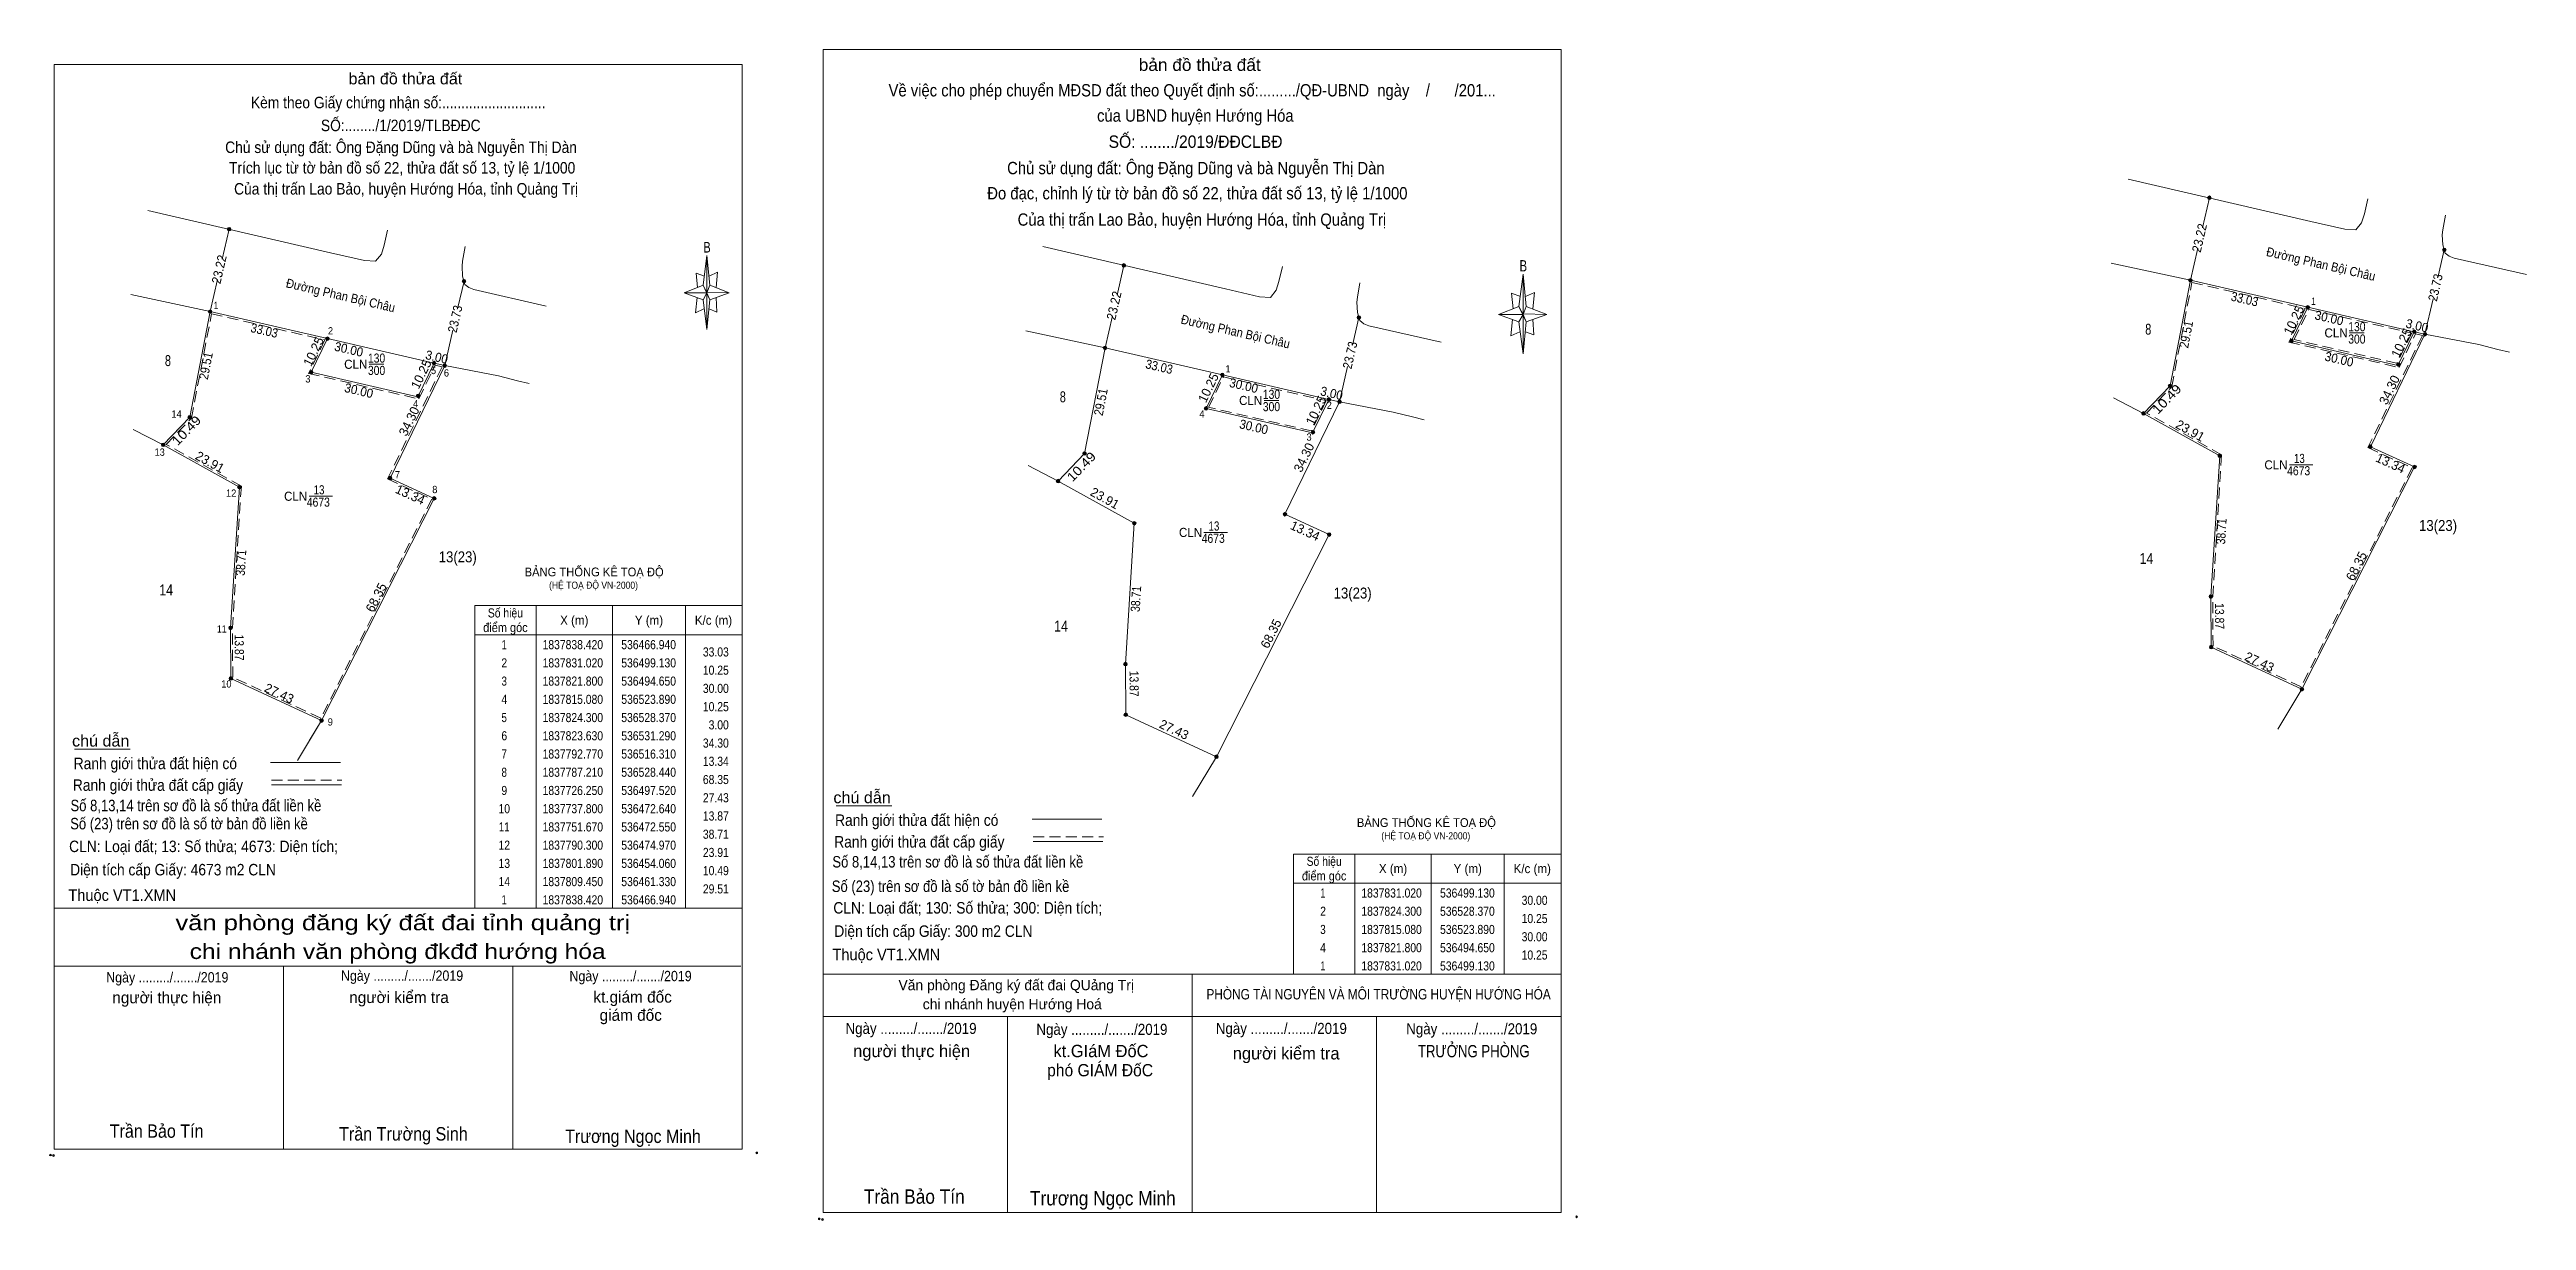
# Model space of a CAD drawing. Header units: metres. Extents: x 535879 to 536559, y 1837581 to 1837902.
import ezdxf
from ezdxf.enums import TextEntityAlignment as Align

# ---------------------------------------------------------------- set-up
doc = ezdxf.new("R2010")
doc.units = ezdxf.units.M
doc.header["$PDMODE"] = 32
doc.header["$PDSIZE"] = 0.5
doc.linetypes.add('MEDIUM_DASHED', pattern=[4.5, 3, -1.5])
for name, color, linetype, lineweight in [('1', 7, 'MEDIUM_DASHED', 13), ('10', 7, 'Continuous', 13), ('13', 7, 'Continuous', 13), ('17', 7, 'Continuous', 13), ('2', 7, 'Continuous', 13), ('23', 7, 'Continuous', 13), ('36', 7, 'Continuous', 13), ('5', 7, 'Continuous', 13), ('6', 7, 'Continuous', 13), ('63', 7, 'Continuous', 13)]:
    doc.layers.add(name, color=color, linetype=linetype, lineweight=lineweight)

msp = doc.modelspace()

# ---------------------------------------------------------------- hatches: boundary and pattern name
at = {"layer": '10'}
for points in [[(536499.63, 1837831.02, 1), (536498.63, 1837831.02, 1)], [(535956.238, 1837822.418, 1), (535955.238, 1837822.418, 1)], [(536495.15, 1837821.8, 1), (536494.15, 1837821.8, 1)], [(536528.87, 1837824.3, 1), (536527.87, 1837824.3, 1)], [(535985.478, 1837815.698, 1), (535984.478, 1837815.698, 1)], [(536524.5, 1837815.3, 1), (536523.5, 1837815.3, 1)], [(535951.758, 1837813.198, 1), (535950.758, 1837813.198, 1)], [(536201.79, 1837812.48, 1), (536200.79, 1837812.48, 1)], [(535981.108, 1837806.698, 1), (535980.108, 1837806.698, 1)], [(536197.31, 1837803.26, 1), (536196.31, 1837803.26, 1)], [(536231.03, 1837805.76, 1), (536230.03, 1837805.76, 1)], [(536226.66, 1837796.76, 1), (536225.66, 1837796.76, 1)]]:
    msp.add_hatch(color=256, dxfattribs=at).paths.add_polyline_path(points)
at = {"layer": '13'}
for points in [[(536472.63, 1837861.05, 1), (536471.63, 1837861.05, 1)], [(535929.238, 1837852.448, 1), (535928.238, 1837852.448, 1)], [(536174.79, 1837842.51, 1), (536173.79, 1837842.51, 1)], [(536537.1, 1837846.76, 1), (536536.1, 1837846.76, 1)], [(535993.708, 1837838.158, 1), (535992.708, 1837838.158, 1)], [(536467.44, 1837838.42, 1), (536466.44, 1837838.42, 1)], [(535924.048, 1837829.818, 1), (535923.048, 1837829.818, 1)], [(536239.26, 1837828.22, 1), (536238.26, 1837828.22, 1)], [(536531.79, 1837823.63, 1), (536530.79, 1837823.63, 1)], [(535988.398, 1837815.028, 1), (535987.398, 1837815.028, 1)], [(536169.6, 1837819.88, 1), (536168.6, 1837819.88, 1)], [(536461.83, 1837809.45, 1), (536460.83, 1837809.45, 1)], [(535918.438, 1837800.848, 1), (535917.438, 1837800.848, 1)], [(536233.95, 1837805.09, 1), (536232.95, 1837805.09, 1)], [(536454.56, 1837801.89, 1), (536453.56, 1837801.89, 1)], [(535911.168, 1837793.288, 1), (535910.168, 1837793.288, 1)], [(536163.99, 1837790.91, 1), (536162.99, 1837790.91, 1)], [(536475.47, 1837790.3, 1), (536474.47, 1837790.3, 1)], [(536516.81, 1837792.77, 1), (536515.81, 1837792.77, 1)], [(536528.94, 1837787.21, 1), (536527.94, 1837787.21, 1)], [(535932.078, 1837781.698, 1), (535931.078, 1837781.698, 1)], [(535973.418, 1837784.168, 1), (535972.418, 1837784.168, 1)], [(536156.72, 1837783.35, 1), (536155.72, 1837783.35, 1)], [(535985.548, 1837778.608, 1), (535984.548, 1837778.608, 1)], [(536218.97, 1837774.23, 1), (536217.97, 1837774.23, 1)], [(536177.63, 1837771.76, 1), (536176.63, 1837771.76, 1)], [(536231.1, 1837768.67, 1), (536230.1, 1837768.67, 1)], [(536473.05, 1837751.67, 1), (536472.05, 1837751.67, 1)], [(535929.658, 1837743.068, 1), (535928.658, 1837743.068, 1)], [(536175.21, 1837733.13, 1), (536174.21, 1837733.13, 1)], [(536473.14, 1837737.8, 1), (536472.14, 1837737.8, 1)], [(535929.748, 1837729.198, 1), (535928.748, 1837729.198, 1)], [(536498.02, 1837726.25, 1), (536497.02, 1837726.25, 1)], [(536175.3, 1837719.26, 1), (536174.3, 1837719.26, 1)], [(535954.628, 1837717.648, 1), (535953.628, 1837717.648, 1)], [(536200.18, 1837707.71, 1), (536199.18, 1837707.71, 1)]]:
    msp.add_hatch(color=256, dxfattribs=at).paths.add_polyline_path(points)

# ---------------------------------------------------------------- linework, layer by layer
at = {"layer": '1'}
for points in [[(536467.33, 1837837.82), (536498.41, 1837830.67), (536493.93, 1837821.45), (536524.17, 1837814.5), (536528.65, 1837823.72), (536530.57, 1837823.28), (536515.64, 1837792.53), (536527.76, 1837786.97), (536497.29, 1837726.91), (536473.14, 1837738.12), (536473.05, 1837751.66), (536475.49, 1837790.58), (536454.87, 1837802.01), (536461.79, 1837809.21)], [(535923.94, 1837829.22), (535955.02, 1837822.07), (535950.54, 1837812.85), (535980.78, 1837805.9), (535985.26, 1837815.12), (535987.18, 1837814.68), (535972.25, 1837783.93), (535984.37, 1837778.37), (535953.9, 1837718.31), (535929.75, 1837729.52), (535929.66, 1837743.06), (535932.1, 1837781.98), (535911.48, 1837793.41), (535918.4, 1837800.61)]]:
    msp.add_lwpolyline(points, close=True, dxfattribs=at)
at = {"layer": '10'}
for p, q in [((536445.18, 1837843.14), (536466.94, 1837838.42)), ((535901.79, 1837834.54), (535923.55, 1837829.82)), ((536499.13, 1837831.02), (536494.65, 1837821.8)), ((535955.74, 1837822.42), (535951.26, 1837813.2)), ((536147.34, 1837824.6), (536169.1, 1837819.88)), ((536528.37, 1837824.3), (536523.89, 1837815.08)), ((536531.29, 1837823.63), (536546.04, 1837820.79)), ((535984.98, 1837815.7), (535980.5, 1837806.48)), ((535987.9, 1837815.03), (536002.65, 1837812.19)), ((536201.29, 1837812.48), (536196.81, 1837803.26)), ((536230.53, 1837805.76), (536226.05, 1837796.54)), ((536233.45, 1837805.09), (536248.2, 1837802.25)), ((536445.83, 1837806.14), (536454.06, 1837801.89)), ((535902.44, 1837797.54), (535910.67, 1837793.29)), ((536147.99, 1837787.6), (536156.22, 1837783.35)), ((536497.52, 1837726.25), (536472.64, 1837737.8)), ((535954.13, 1837717.65), (535929.25, 1837729.2)), ((536497.52, 1837726.25), (536490.91, 1837715.32)), ((536199.68, 1837707.71), (536174.8, 1837719.26)), ((535954.13, 1837717.65), (535947.52, 1837706.72)), ((536199.68, 1837707.71), (536193.07, 1837696.78))]:
    msp.add_line(p, q, dxfattribs=at)
for points in [[(536454.06, 1837801.89), (536461.33, 1837809.45), (536466.94, 1837838.42)], [(535910.67, 1837793.29), (535917.94, 1837800.85), (535923.55, 1837829.82)], [(536531.29, 1837823.63), (536516.31, 1837792.77), (536528.44, 1837787.21), (536497.52, 1837726.25), (536490.91, 1837715.32)], [(536531.29, 1837823.63), (536516.31, 1837792.77), (536528.44, 1837787.21), (536497.52, 1837726.25)], [(535987.9, 1837815.03), (535972.92, 1837784.17), (535985.05, 1837778.61), (535954.13, 1837717.65), (535950.75, 1837712.06)], [(535987.9, 1837815.03), (535972.92, 1837784.17), (535985.05, 1837778.61), (535954.13, 1837717.65)], [(536156.22, 1837783.35), (536163.49, 1837790.91), (536169.1, 1837819.88)], [(536233.45, 1837805.09), (536218.47, 1837774.23), (536230.6, 1837768.67), (536199.68, 1837707.71), (536193.07, 1837696.78)], [(536233.45, 1837805.09), (536218.47, 1837774.23), (536230.6, 1837768.67), (536199.68, 1837707.71)], [(536454.06, 1837801.89), (536474.97, 1837790.3), (536472.55, 1837751.67), (536472.64, 1837737.8)], [(535910.67, 1837793.29), (535931.58, 1837781.7), (535929.16, 1837743.07), (535929.25, 1837729.2)], [(536156.22, 1837783.35), (536177.13, 1837771.76), (536174.71, 1837733.13), (536174.8, 1837719.26)]]:
    msp.add_lwpolyline(points, dxfattribs=at)
for centre in [(536499.13, 1837831.02), (535955.738, 1837822.418), (536494.65, 1837821.8), (536528.37, 1837824.3), (535984.978, 1837815.698), (536524, 1837815.3), (535951.258, 1837813.198), (536201.29, 1837812.48), (535980.608, 1837806.698), (536196.81, 1837803.26), (536230.53, 1837805.76), (536226.16, 1837796.76)]:
    msp.add_circle(centre, 0.5, dxfattribs=at)
at = {"layer": '13'}
for p, q in [((536536.6, 1837846.76), (536534.94, 1837839.52)), ((535993.21, 1837838.16), (535991.55, 1837830.92)), ((536238.76, 1837828.22), (536237.1, 1837820.98)), ((536533.51, 1837833.3), (536531.29, 1837823.63)), ((535990.12, 1837824.7), (535987.9, 1837815.03)), ((536510.58, 1837824), (536514.62, 1837824)), ((535967.19, 1837815.4), (535971.23, 1837815.4)), ((536235.67, 1837814.76), (536233.45, 1837805.09)), ((536212.74, 1837805.46), (536216.78, 1837805.46)), ((536494.09, 1837787.8), (536500.51, 1837787.8)), ((535950.7, 1837779.2), (535957.12, 1837779.2)), ((536196.25, 1837769.26), (536202.67, 1837769.26))]:
    msp.add_line(p, q, dxfattribs=at)
for centre in [(536472.13, 1837861.05), (535928.738, 1837852.448), (536174.29, 1837842.51), (536536.6, 1837846.76), (535993.208, 1837838.158), (536466.94, 1837838.42), (535923.548, 1837829.818), (536238.76, 1837828.22), (536531.29, 1837823.63), (535987.898, 1837815.028), (536169.1, 1837819.88), (536461.33, 1837809.45), (535917.938, 1837800.848), (536233.45, 1837805.09), (536454.06, 1837801.89), (535910.668, 1837793.288), (536163.49, 1837790.91), (536474.97, 1837790.3), (536516.31, 1837792.77), (536528.44, 1837787.21), (535931.578, 1837781.698), (535972.918, 1837784.168), (536156.22, 1837783.35), (535985.048, 1837778.608), (536218.47, 1837774.23), (536177.13, 1837771.76), (536230.6, 1837768.67), (536472.55, 1837751.67), (535929.158, 1837743.068), (536174.71, 1837733.13), (536472.64, 1837737.8), (535929.248, 1837729.198), (536497.52, 1837726.25), (536174.8, 1837719.26), (535954.128, 1837717.648), (536199.68, 1837707.71)]:
    msp.add_circle(centre, 0.5, dxfattribs=at)
at = {"layer": '17'}
for p, q in [((535886.36, 1837709.78), (535901.59, 1837709.78)), ((536095.33, 1837694.24), (536110.56, 1837694.24))]:
    msp.add_line(p, q, dxfattribs=at)
at = {"layer": '2'}
for p, q in [((536237.63, 1837681.05), (536237.63, 1837648.05)), ((536258.63, 1837681.05), (536258.63, 1837648.05)), ((536278.63, 1837681.05), (536278.63, 1837648.05)), ((536220.83, 1837673.05), (536294.23, 1837673.05))]:
    msp.add_line(p, q, dxfattribs=at)
at = {"layer": '2', "linetype": 'MEDIUM_DASHED'}
for points in [[(536499.41, 1837830.44), (536527.65, 1837823.95), (536523.61, 1837815.66), (536495.37, 1837822.15)], [(536201.57, 1837811.9), (536229.81, 1837805.41), (536225.77, 1837797.12), (536197.53, 1837803.61)]]:
    msp.add_lwpolyline(points, close=True, dxfattribs=at)
at = {"layer": '2'}
msp.add_lwpolyline([(536220.83, 1837681.05), (536294.23, 1837681.05), (536294.23, 1837648.05), (536220.83, 1837648.05)], close=True, dxfattribs=at)
at = {"layer": '23'}
for p, q in [((536449.86, 1837866.21), (536500, 1837854.58)), ((535906.47, 1837857.61), (535956.61, 1837845.98)), ((536152.02, 1837847.67), (536202.16, 1837836.04)), ((536445.18, 1837843.14), (536466.94, 1837838.42)), ((535901.79, 1837834.54), (535923.55, 1837829.82)), ((536466.94, 1837838.42), (536499.13, 1837831.02)), ((535923.55, 1837829.82), (535955.74, 1837822.42)), ((536147.34, 1837824.6), (536169.1, 1837819.88)), ((536494.65, 1837821.8), (536523.89, 1837815.08)), ((536531.29, 1837823.63), (536546.04, 1837820.79)), ((535987.9, 1837815.03), (536002.65, 1837812.19)), ((536169.1, 1837819.88), (536201.29, 1837812.48)), ((535951.26, 1837813.2), (535980.5, 1837806.48)), ((536196.81, 1837803.26), (536226.05, 1837796.54)), ((536233.45, 1837805.09), (536248.2, 1837802.25))]:
    msp.add_line(p, q, dxfattribs=at)
for points in [[(536500, 1837854.58), (536509.28, 1837852.43), (536512.32, 1837852.28), (536513.92, 1837854.23), (536514.67, 1837856.62), (536515.61, 1837860.74)], [(536536.89, 1837856.26), (536536.18, 1837852.3), (536536.05, 1837850.94), (536536.21, 1837848.12), (536536.84, 1837845.9), (536537.93, 1837845.06), (536539.33, 1837844.5), (536559.14, 1837839.97)], [(535956.61, 1837845.98), (535965.89, 1837843.83), (535968.93, 1837843.68), (535970.53, 1837845.63), (535971.28, 1837848.02), (535972.22, 1837852.14)], [(535993.5, 1837847.66), (535992.79, 1837843.7), (535992.66, 1837842.34), (535992.82, 1837839.52), (535993.45, 1837837.3), (535994.54, 1837836.46), (535995.94, 1837835.9), (536015.75, 1837831.37)], [(536202.16, 1837836.04), (536211.44, 1837833.89), (536214.48, 1837833.74), (536216.08, 1837835.69), (536216.83, 1837838.08), (536217.77, 1837842.2)], [(536239.05, 1837837.72), (536238.34, 1837833.76), (536238.21, 1837832.4), (536238.37, 1837829.58), (536239, 1837827.36), (536240.09, 1837826.52), (536241.49, 1837825.96), (536261.3, 1837821.43)], [(536499.13, 1837831.02), (536528.37, 1837824.3), (536531.29, 1837823.63)], [(535955.74, 1837822.42), (535984.98, 1837815.7), (535987.9, 1837815.03)], [(536546.04, 1837820.79), (536551.28, 1837819.48), (536554.49, 1837818.73)], [(536002.65, 1837812.19), (536007.89, 1837810.88), (536011.1, 1837810.13)], [(536201.29, 1837812.48), (536230.53, 1837805.76), (536233.45, 1837805.09)], [(536248.2, 1837802.25), (536253.44, 1837800.94), (536256.65, 1837800.19)]]:
    msp.add_lwpolyline(points, dxfattribs=at)
at = {"layer": '36'}
for p, q in [((536472.13, 1837861.05), (536470.25, 1837852.84)), ((535928.74, 1837852.45), (535926.86, 1837844.24)), ((536174.29, 1837842.51), (536172.41, 1837834.3)), ((536468.95, 1837847.2), (536466.94, 1837838.42)), ((535925.56, 1837838.6), (535923.55, 1837829.82)), ((536171.11, 1837828.66), (536169.1, 1837819.88))]:
    msp.add_line(p, q, dxfattribs=at)
at = {"layer": '5'}
for p, q in [((536058.82, 1837837.05), (536059.83, 1837845.24)), ((536058.82, 1837833.09), (536053.57, 1837834.98)), ((536060.66, 1837837.05), (536065.92, 1837834.98)), ((536282.69, 1837831.27), (536283.79, 1837840.07)), ((536060.66, 1837833.09), (536059.83, 1837824.92)), ((536062.57, 1837829.72), (536060.5, 1837830.57)), ((536062.35, 1837833.7), (536062.57, 1837829.72)), ((536282.69, 1837827.02), (536277.09, 1837829.06)), ((536284.67, 1837831.27), (536290.32, 1837829.06)), ((536284.67, 1837827.02), (536283.79, 1837818.26)), ((536286.74, 1837823.42), (536284.51, 1837824.32)), ((536286.49, 1837827.67), (536286.74, 1837823.42)), ((535880.73, 1837666.19), (536069.57, 1837666.19)), ((535880.73, 1837650.24), (536069.14, 1837650.24)), ((535880.73, 1837650.24), (536069.14, 1837650.24)), ((535880.73, 1837650.24), (536069.14, 1837650.24)), ((535943.68, 1837600.1), (535943.68, 1837650.24)), ((536006.62, 1837600.1), (536006.62, 1837650.24)), ((536091.73, 1837648.05), (536294.23, 1837648.05)), ((536192.98, 1837582.67), (536192.98, 1837648.05)), ((536091.73, 1837636.44), (536294.23, 1837636.44)), ((536091.73, 1837636.44), (536293.78, 1837636.44)), ((536091.73, 1837636.44), (536293.78, 1837636.44)), ((536091.73, 1837582.67), (536091.73, 1837636.44)), ((536142.36, 1837582.67), (536142.36, 1837636.44)), ((536243.61, 1837582.67), (536243.61, 1837636.44))]:
    msp.add_line(p, q, dxfattribs=at)
for points in [[(535880.73, 1837897.62), (536069.57, 1837897.62), (536069.57, 1837600.1), (535880.73, 1837600.1)], [(536091.73, 1837901.72), (536294.23, 1837901.72), (536294.23, 1837582.67), (536091.73, 1837582.67)], [(536059.83, 1837845.24), (536060.66, 1837837.05), (536059.83, 1837834.98)], [(536059.83, 1837834.98), (536053.57, 1837834.98), (536058.82, 1837837.05), (536060.66, 1837833.09), (536065.92, 1837834.98), (536059.83, 1837835.18)], [(536059.83, 1837834.98), (536059.83, 1837824.92), (536058.82, 1837833.09)], [(536283.79, 1837840.07), (536284.67, 1837831.27), (536283.79, 1837829.06)], [(536283.79, 1837829.06), (536277.09, 1837829.06), (536282.69, 1837831.27), (536284.67, 1837827.02), (536290.32, 1837829.06), (536283.79, 1837829.27)], [(536283.79, 1837829.06), (536283.79, 1837818.26), (536282.69, 1837827.02)]]:
    msp.add_lwpolyline(points, close=True, dxfattribs=at)
for points in [[(536059.83, 1837834.98), (536058.82, 1837837.05), (536053.57, 1837834.98)], [(536059.22, 1837839.57), (536056.92, 1837840.4), (536057.31, 1837836.44)], [(536059.83, 1837834.98), (536060.66, 1837833.09), (536065.92, 1837834.98)], [(536060.5, 1837839.57), (536062.8, 1837840.63), (536062.35, 1837836.44)], [(536283.14, 1837833.97), (536280.66, 1837834.87), (536281.09, 1837830.62)], [(536284.51, 1837833.97), (536286.96, 1837835.12), (536286.49, 1837830.62)], [(536057.15, 1837833.7), (536056.7, 1837829.49), (536059, 1837830.57)], [(536283.79, 1837829.06), (536282.69, 1837831.27), (536277.09, 1837829.06)], [(536283.79, 1837829.06), (536284.67, 1837827.02), (536290.32, 1837829.06)], [(536280.91, 1837827.67), (536280.44, 1837823.17), (536282.89, 1837824.32)], [(536069.57, 1837600.1), (535880.73, 1837600.1), (535880.73, 1837650.24)], [(536294.23, 1837582.67), (536091.73, 1837582.67), (536091.73, 1837636.44)]]:
    msp.add_lwpolyline(points, dxfattribs=at)
for p in [(535879.72, 1837598.48), (535880.57, 1837598.33), (536090.68, 1837580.94), (536091.58, 1837580.78)]:
    msp.add_point(p, dxfattribs=at)
at = {"layer": '6'}
for p, q in [((535940.09, 1837706.12), (535959.28, 1837706.12)), ((535940.38, 1837700), (535959.55, 1837700)), ((536149.06, 1837690.58), (536168.26, 1837690.58)), ((536149.36, 1837684.46), (536168.52, 1837684.46)), ((536091.73, 1837648.05), (536294.23, 1837648.05))]:
    msp.add_line(p, q, dxfattribs=at)
at = {"layer": '6', "linetype": 'MEDIUM_DASHED'}
for p, q in [((535940.38, 1837701.28), (535959.68, 1837701.28)), ((536149.36, 1837685.74), (536168.66, 1837685.74))]:
    msp.add_line(p, q, dxfattribs=at)
at = {"layer": '6'}
for p in [(536073.53, 1837599.05), (536298.51, 1837581.54)]:
    msp.add_point(p, dxfattribs=at)
at = {"layer": '63'}
for p, q in [((536012.97, 1837749.19), (536012.97, 1837666.19)), ((536033.97, 1837749.19), (536033.97, 1837666.19)), ((536053.97, 1837749.19), (536053.97, 1837666.19)), ((535996.17, 1837741.19), (536069.57, 1837741.19))]:
    msp.add_line(p, q, dxfattribs=at)
msp.add_lwpolyline([(535996.17, 1837749.19), (536069.57, 1837749.19), (536069.57, 1837666.19), (535996.17, 1837666.19)], close=True, dxfattribs=at)

# ---------------------------------------------------------------- texts
at = {"layer": '1', "width": 0.85}
for p in [(536496.63, 1837784.93), (535953.23, 1837776.32), (536198.79, 1837766.39)]:
    msp.add_text('4673', height=2.5, dxfattribs=at).set_placement(p, align=Align.CENTER)
at = {"layer": '1'}
for s, height, width, p in [('BẢNG THỐNG KÊ TOẠ ĐỘ ', 2.413, 0.95, (536009.84, 1837757.21)), ('(HỆ TOẠ ĐỘ VN-2000)', 1.951, 0.9, (536016.54, 1837753.81)), ('BẢNG THỐNG KÊ TOẠ ĐỘ ', 2.413, 0.95, (536238.21, 1837688.46)), ('(HỆ TOẠ ĐỘ VN-2000)', 1.951, 0.9, (536244.91, 1837685.06))]:
    msp.add_text(s, height=height, dxfattribs=dict(at, width=width)).set_placement(p)
at = {"layer": '10', "width": 0.9}
for p in [(536502.463, 1837841.69), (535959.063, 1837833.08), (536204.623, 1837823.15)]:
    msp.add_text('Đường Phan Bội Châu', height=2.5, rotation=346.941, dxfattribs=at).set_placement(p, align=Align.CENTER)
at = {"layer": '13'}
for s, height, width, p in [('8', 3, 0.75, (536455.36, 1837823.51)), ('300', 2.5, 0.85, (536512.605, 1837821.06)), ('130', 2.5, 0.85, (536512.605, 1837824.44)), ('8', 3, 0.75, (535911.96, 1837814.9)), ('300', 2.5, 0.85, (535969.205, 1837812.45)), ('130', 2.5, 0.85, (535969.205, 1837815.83)), ('8', 3, 0.75, (536157.52, 1837804.97)), ('130', 2.5, 0.85, (536214.765, 1837805.9)), ('300', 2.5, 0.85, (536214.765, 1837802.52)), ('13', 2.5, 0.8, (536496.82, 1837788.31)), ('13', 2.5, 0.8, (535953.42, 1837779.7)), ('13', 2.5, 0.8, (536198.98, 1837769.77)), ('13(23)', 3, 0.9, (536534.885, 1837769.67)), ('13(23)', 3, 0.9, (535991.485, 1837761.06)), ('14', 3, 0.85, (536454.87, 1837760.61)), ('14', 3, 0.85, (535911.47, 1837752)), ('13(23)', 3, 0.9, (536237.045, 1837751.13)), ('14', 3, 0.85, (536157.03, 1837742.07))]:
    msp.add_text(s, height=height, dxfattribs=dict(at, width=width)).set_placement(p, align=Align.CENTER)
at = {"layer": '13', "width": 0.95}
for p in [(536510.07, 1837822.75), (535966.67, 1837814.14), (536212.23, 1837804.21), (536493.58, 1837786.55), (535950.18, 1837777.94), (536195.74, 1837768.01)]:
    msp.add_text('CLN', height=2.5, dxfattribs=at).set_placement(p, align=Align.RIGHT)
at = {"layer": '2'}
for s, height, width, p in [(' 1', 2, 0.9, (535925.8, 1837830.52)), (' 1', 2, 0.9, (536501.36, 1837831.68)), (' 2', 2, 0.95, (535957.28, 1837823.56)), (' 5', 2, 0.95, (535985.54, 1837812.69)), (' 1', 2, 0.9, (536203.52, 1837813.14)), (' 3', 2, 0.95, (535951.07, 1837810.39)), (' 6', 2, 0.95, (535989.09, 1837812.02)), (' 14', 2, 0.95, (535915.73, 1837800.72)), (' 4', 2, 0.95, (535980.66, 1837803.59)), (' 4', 2, 0.95, (536196.4, 1837800.76)), (' 2', 2, 0.95, (536231.34, 1837803.16)), (' 3', 2, 0.95, (536225.79, 1837794.42)), (' 13', 2, 0.95, (535911.1, 1837790.29)), (' 12', 2, 0.95, (535930.72, 1837779.04)), (' 7', 2, 0.95, (535975.64, 1837784.1)), (' 8', 2, 0.95, (535985.9, 1837780.04)), (' 11', 2, 0.9, (535928.08, 1837741.78)), (' 10', 2, 0.95, (535929.41, 1837726.71)), (' 9', 2, 0.95, (535957.22, 1837716.28)), ('30.00', 2.5, 0.85, (536290.53, 1837667.1)), ('10.25', 2.5, 0.85, (536290.53, 1837662.1)), ('30.00', 2.5, 0.85, (536290.53, 1837657.1)), ('10.25', 2.5, 0.85, (536290.53, 1837652.1))]:
    msp.add_text(s, height=height, dxfattribs=dict(at, width=width)).set_placement(p, align=Align.RIGHT)
for p in [(536496.441, 1837826.949), (535953.041, 1837818.339), (536525.981, 1837820.729), (535982.581, 1837812.119), (536198.601, 1837808.409), (536228.141, 1837802.189)]:
    msp.add_text('10.25', height=2.5, rotation=64.085, dxfattribs=at).set_placement(p, align=Align.CENTER)
at = {"layer": '2', "width": 0.95}
for p in [(536504.725, 1837826.883), (535961.325, 1837818.273), (536206.885, 1837808.343)]:
    msp.add_text('30.00', height=2.5, rotation=347.057, dxfattribs=at).set_placement(p, align=Align.CENTER)
at = {"layer": '2'}
for s, width, p in [('Số hiệu', 0.85, (536229.23, 1837677.8)), ('X (m)', 0.95, (536248.13, 1837675.8)), ('Y (m)', 0.95, (536268.625, 1837675.8)), ('K/c (m)', 0.95, (536286.33, 1837675.8)), ('điểm góc', 0.9, (536229.23, 1837673.8)), (' 1', 0.75, (536228.525, 1837669.1)), ('1837831.020', 0.85, (536247.73, 1837669.1)), ('536499.130', 0.85, (536268.535, 1837669.1)), (' 2', 0.85, (536228.53, 1837664.1)), ('1837824.300', 0.85, (536247.73, 1837664.1)), ('536528.370', 0.85, (536268.535, 1837664.1)), (' 3', 0.8, (536228.53, 1837659.1)), ('1837815.080', 0.85, (536247.73, 1837659.1)), ('536523.890', 0.85, (536268.535, 1837659.1)), (' 4', 0.85, (536228.525, 1837654.1)), (' 1', 0.75, (536228.525, 1837649.1)), ('1837821.800', 0.85, (536247.73, 1837654.1)), ('1837831.020', 0.85, (536247.73, 1837649.1)), ('536494.650', 0.85, (536268.535, 1837654.1)), ('536499.130', 0.85, (536268.535, 1837649.1))]:
    msp.add_text(s, height=2.5, dxfattribs=dict(at, width=width)).set_placement(p, align=Align.CENTER)
at = {"layer": '5'}
for s, height, width, p in [('bản đồ thửa đất', 3.147, 1.05, (535977.12, 1837892.17)), ('bản đồ thửa đất', 3.375, 1.05, (536195.08, 1837895.86)), ('Kèm theo Giấy chứng nhận số:...........................', 3.147, 0.9, (535975.155, 1837885.62)), ('Về việc cho phép chuyển MĐSD đất theo Quyết định số:........./QĐ-UBND  ngày    /      /201...', 3.375, 0.9, (536193.005, 1837888.86)), ('SỐ:......../1/2019/TLBĐĐC', 3.15, 0.9, (535975.845, 1837879.34)), ('của UBND huyện Hướng Hóa', 3.375, 0.9, (536193.88, 1837881.93)), ('Chủ sử dụng đất: Ông Đặng Dũng và bà Nguyễn Thị Dàn', 3.15, 0.9, (535975.925, 1837873.34)), ('SỐ: ......../2019/ĐĐCLBĐ', 3.38, 0.95, (536193.94, 1837874.76)), ('Trích lục từ tờ bản đồ số 22, thửa đất số 13, tỷ lệ 1/1000 ', 3.15, 0.9, (535976.75, 1837867.71)), ('Chủ sử dụng đất: Ông Đặng Dũng và bà Nguyễn Thị Dàn', 3.38, 0.9, (536194.025, 1837867.53)), ('Của thị trấn Lao Bảo, huyện Hướng Hóa, tỉnh Quảng Trị', 3.15, 0.9, (535977.3, 1837861.95)), ('Đo đạc, chỉnh lý từ tờ bản đồ số 22, thửa đất số 13, tỷ lệ 1/1000 ', 3.38, 0.9, (536195, 1837860.62)), ('Của thị trấn Lao Bảo, huyện Hướng Hóa, tỉnh Quảng Trị', 3.375, 0.9, (536195.675, 1837853.4)), ('B', 2.89, 0.75, (536059.915, 1837846.04)), ('B', 3.099, 0.75, (536283.88, 1837840.85)), ('văn phòng đăng ký đất đai tỉnh quảng trị', 4.196, 1.25, (535976.405, 1837660.13)), ('chi nhánh văn phòng đkđđ hướng hóa', 4.196, 1.2, (535974.985, 1837652.25)), ('Ngày ........./......./2019', 2.832, 0.9, (535911.785, 1837645.82)), ('Ngày ........./......./2019', 2.832, 0.9, (535976.205, 1837646.27)), ('Ngày ........./......./2019', 2.832, 0.9, (536038.905, 1837646.16)), ('Ngày ........./......./2019', 3.037, 0.9, (536115.865, 1837631.69)), ('Ngày ........./......./2019', 3.037, 0.9, (536168.245, 1837631.44)), ('Ngày ........./......./2019', 3.037, 0.9, (536217.475, 1837631.69)), ('Ngày ........./......./2019', 3.037, 0.9, (536269.725, 1837631.58)), ('phó GIÁM ĐốC', 3.375, 0.95, (536167.745, 1837620.06)), ('TRƯỞNG PHÒNG', 3.375, 0.8, (536270.285, 1837625.28)), ('Trần Bảo Tín', 3.665, 0.9, (535908.855, 1837603.22)), ('Trần Trường Sinh', 3.67, 0.9, (535976.57, 1837602.46)), ('Trương Ngọc Minh', 3.667, 0.9, (536039.575, 1837601.78)), ('Trần Bảo Tín', 3.94, 0.9, (536116.755, 1837585.11)), ('Trương Ngọc Minh', 3.937, 0.9, (536168.495, 1837584.66))]:
    msp.add_text(s, height=height, dxfattribs=dict(at, width=width)).set_placement(p, align=Align.CENTER)
for s, height, p in [('người thực hiện', 3.147, (535911.65, 1837640.1)), ('người kiểm tra', 3.147, (535975.365, 1837640.17)), ('kt.giám đốc', 3.15, (536039.465, 1837640.28)), ('giám đốc', 3.15, (536038.96, 1837635.29)), ('người thực hiện', 3.375, (536116.035, 1837625.32)), ('kt.GIáM ĐốC', 3.375, (536167.985, 1837625.32)), ('người kiểm tra', 3.375, (536218.8, 1837624.69))]:
    msp.add_text(s, height=height, dxfattribs=at).set_placement(p, align=Align.CENTER)
at = {"layer": '6'}
for s, height, width, p in [('chú dẫn', 3.147, 1.05, (535885.65, 1837710.53)), ('Ranh giới thửa đất hiện có ', 3.147, 0.9, (535886.1, 1837704.32)), ('Ranh giới thửa đất cấp giấy', 3.147, 0.9, (535885.87, 1837698.38)), ('chú dẫn', 3.147, 1.05, (536094.57, 1837694.98)), ('Số 8,13,14 trên sơ đồ là số thửa đất liền kề', 3.15, 0.85, (535885.22, 1837692.78)), ('Ranh giới thửa đất hiện có ', 3.147, 0.9, (536095.02, 1837688.77)), ('CLN: Loại đất; 13: Số thửa; 4673: Diện tích;', 3.15, 0.9, (535884.84, 1837681.57)), ('Số (23) trên sơ đồ là số tờ bản đồ liền kề', 3.15, 0.85, (535885.14, 1837687.81)), ('Ranh giới thửa đất cấp giấy', 3.147, 0.9, (536094.79, 1837682.83)), ('Diện tích cấp Giấy: 4673 m2 CLN', 3.15, 0.9, (535885.12, 1837675.18)), ('Số 8,14,13 trên sơ đồ là số thửa đất liền kề', 3.15, 0.85, (536094.28, 1837677.34)), ('Thuộc VT1.XMN', 3.15, 0.95, (535884.64, 1837668.18)), ('Số (23) trên sơ đồ là số tờ bản đồ liền kề', 3.15, 0.85, (536094.12, 1837670.63)), ('CLN: Loại đất; 130: Số thửa; 300: Diện tích;', 3.15, 0.9, (536094.55, 1837664.71)), ('Diện tích cấp Giấy: 300 m2 CLN', 3.15, 0.9, (536094.82, 1837658.32)), ('Thuộc VT1.XMN', 3.15, 0.95, (536094.3, 1837651.89))]:
    msp.add_text(s, height=height, dxfattribs=dict(at, width=width)).set_placement(p)
for s, p in [(' Văn phòng Đăng ký đất đai QUảng Trị', (536144.205, 1837643.68)), ('chi nhánh huyện Hướng Hoá', (536143.65, 1837638.46))]:
    msp.add_text(s, height=2.851, dxfattribs=at).set_placement(p, align=Align.CENTER)
at = {"layer": '6', "width": 0.85}
msp.add_text('PHÒNG TÀI NGUYÊN VÀ MÔI TRƯỜNG HUYỆN HƯỚNG HÓA', height=2.857, dxfattribs=at).set_placement((536244.16, 1837641.16), align=Align.CENTER)
at = {"layer": '63'}
for s, rotation, width, p in [('23.22', 77.083, 0.95, (536470.624, 1837849.761)), ('23.22', 77.083, 0.95, (535927.224, 1837841.151)), ('23.22', 77.083, 0.95, (536172.784, 1837831.221)), ('33.03', 347.053, 0.9, (536481.53, 1837832.048)), ('23.73', 77.071, 0.9, (536535.381, 1837836.15)), ('23.73', 77.071, 0.9, (535991.981, 1837827.54)), ('3.00', 347.077, 0.95, (536528.85, 1837824.777)), ('33.03', 347.053, 0.9, (535938.135, 1837823.437)), ('23.73', 77.071, 0.9, (536237.541, 1837817.61)), ('29.51', 79.04, 0.9, (536466.999, 1837823.342)), ('29.51', 79.04, 0.9, (535923.599, 1837814.732)), ('3.00', 347.077, 0.95, (535985.45, 1837816.167)), ('33.03', 347.053, 0.9, (536183.695, 1837813.507)), ('30.00', 347.057, 0.95, (536507.475, 1837815.553)), ('30.00', 347.057, 0.95, (535964.075, 1837806.943)), ('29.51', 79.04, 0.9, (536169.159, 1837804.802)), ('3.00', 347.077, 0.95, (536231.01, 1837806.237)), ('10.49', 46.12, 1.15, (536461.346, 1837804.959)), ('10.49', 46.12, 1.15, (535917.946, 1837796.349)), ('30.00', 347.057, 0.95, (536209.635, 1837797.013)), ('10.49', 46.12, 1.15, (536163.506, 1837786.419)), ('38.71', 86.415, 0.85, (536476.653, 1837769.482)), ('38.71', 86.415, 0.85, (535933.253, 1837760.872)), ('38.71', 86.415, 0.85, (536178.813, 1837750.942)), ('13.87', 270.372, 0.85, (536473.673, 1837746.298)), ('13.87', 270.372, 0.85, (535930.273, 1837737.688)), ('13.87', 270.372, 0.85, (536175.833, 1837727.758))]:
    msp.add_text(s, height=2.5, rotation=rotation, dxfattribs=dict(at, width=width)).set_placement(p, align=Align.CENTER)
for s, rotation, p in [('34.30', 64.107, (536522.651, 1837807.824)), ('34.30', 64.107, (535979.249, 1837799.209)), ('34.30', 64.107, (536224.809, 1837789.279)), ('23.91', 331.001, (536466.279, 1837796.092)), ('23.91', 331.001, (535922.879, 1837787.482)), ('13.34', 335.375, (536521.324, 1837787.097)), ('13.34', 335.375, (535977.924, 1837778.487)), ('23.91', 331.001, (536168.439, 1837777.552)), ('13.34', 335.375, (536223.484, 1837768.557)), ('68.35', 63.105, (536513.597, 1837759.45)), ('68.35', 63.105, (535970.199, 1837750.845)), ('68.35', 63.105, (536215.759, 1837740.915)), ('27.43', 335.098, (536485.359, 1837732.595)), ('27.43', 335.098, (535941.959, 1837723.985)), ('27.43', 335.098, (536187.519, 1837714.055))]:
    msp.add_text(s, height=2.5, rotation=rotation, dxfattribs=at).set_placement(p, align=Align.CENTER)
for s, width, p in [('Số hiệu', 0.85, (536004.56, 1837745.93)), ('X (m)', 0.95, (536023.46, 1837743.93)), ('Y (m)', 0.95, (536043.955, 1837743.93)), ('K/c (m)', 0.95, (536061.66, 1837743.93)), ('điểm góc', 0.9, (536004.56, 1837741.93)), (' 1', 0.75, (536003.855, 1837737.23)), ('1837838.420', 0.85, (536023.06, 1837737.23)), ('536466.940', 0.85, (536043.865, 1837737.23)), (' 2', 0.85, (536003.86, 1837732.23)), ('1837831.020', 0.85, (536023.06, 1837732.23)), ('536499.130', 0.85, (536043.865, 1837732.23)), (' 3', 0.8, (536003.86, 1837727.23)), ('1837821.800', 0.85, (536023.06, 1837727.23)), ('536494.650', 0.85, (536043.865, 1837727.23)), (' 4', 0.85, (536003.855, 1837722.23)), (' 5', 0.8, (536003.86, 1837717.23)), ('1837815.080', 0.85, (536023.06, 1837722.23)), ('1837824.300', 0.85, (536023.06, 1837717.23)), ('536523.890', 0.85, (536043.865, 1837722.23)), ('536528.370', 0.85, (536043.865, 1837717.23)), (' 6', 0.85, (536003.86, 1837712.23)), ('1837823.630', 0.85, (536023.06, 1837712.23)), ('536531.290', 0.85, (536043.865, 1837712.23)), (' 7', 0.8, (536003.86, 1837707.23)), ('1837792.770', 0.85, (536023.06, 1837707.23)), ('536516.310', 0.85, (536043.865, 1837707.23)), (' 9', 0.85, (536003.855, 1837697.23)), (' 8', 0.8, (536003.86, 1837702.23)), ('1837787.210', 0.85, (536023.06, 1837702.23)), ('1837726.250', 0.85, (536023.06, 1837697.23)), ('536528.440', 0.85, (536043.865, 1837702.23)), ('536497.520', 0.85, (536043.865, 1837697.23)), (' 10', 0.85, (536003.855, 1837692.23)), ('1837737.800', 0.85, (536023.06, 1837692.23)), ('536472.640', 0.85, (536043.865, 1837692.23)), (' 11', 0.8, (536003.855, 1837687.23)), ('1837751.670', 0.85, (536023.06, 1837687.23)), ('536472.550', 0.85, (536043.865, 1837687.23)), (' 12', 0.85, (536003.86, 1837682.23)), (' 13', 0.85, (536003.86, 1837677.23)), ('1837790.300', 0.85, (536023.06, 1837682.23)), ('1837801.890', 0.85, (536023.06, 1837677.23)), ('536474.970', 0.85, (536043.865, 1837682.23)), ('536454.060', 0.85, (536043.865, 1837677.23)), (' 14', 0.85, (536003.855, 1837672.23)), ('1837809.450', 0.85, (536023.06, 1837672.23)), ('536461.330', 0.85, (536043.865, 1837672.23)), (' 1', 0.75, (536003.855, 1837667.23)), ('1837838.420', 0.85, (536023.06, 1837667.23)), ('536466.940', 0.85, (536043.865, 1837667.23))]:
    msp.add_text(s, height=2.5, dxfattribs=dict(at, width=width)).set_placement(p, align=Align.CENTER)
at = {"layer": '63', "width": 0.85}
for s, p in [('33.03', (536065.86, 1837735.23)), ('10.25', (536065.86, 1837730.23)), ('30.00', (536065.86, 1837725.23)), ('10.25', (536065.86, 1837720.23)), ('34.30', (536065.86, 1837710.23)), ('3.00', (536065.86, 1837715.23)), ('13.34', (536065.86, 1837705.23)), ('68.35', (536065.86, 1837700.23)), ('27.43', (536065.86, 1837695.23)), ('13.87', (536065.86, 1837690.23)), ('38.71', (536065.86, 1837685.23)), ('23.91', (536065.86, 1837680.23)), ('29.51', (536065.86, 1837670.23)), ('10.49', (536065.86, 1837675.23))]:
    msp.add_text(s, height=2.5, dxfattribs=at).set_placement(p, align=Align.RIGHT)

doc.saveas('drawing.dxf')
